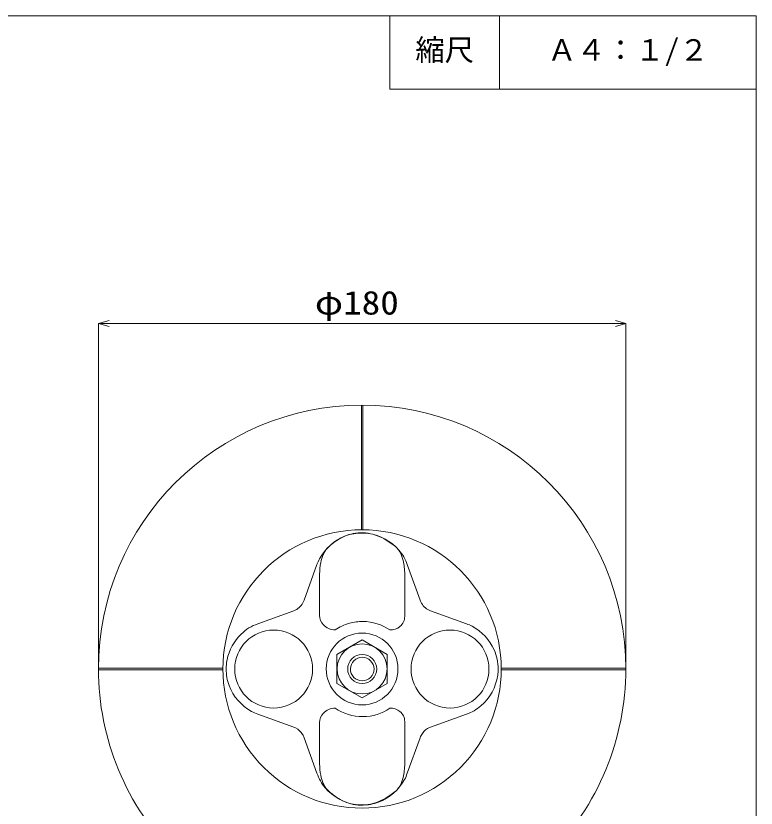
# Model space of a CAD drawing. Units: millimetres, scale not verified. Extents: x -270 to 270, y -189 to 184.
# Drawn here: x 68 to 270, y -32.2 to 184 of the extents above; entities that cross this region are included whole.
import ezdxf
from ezdxf.enums import TextEntityAlignment as Align

# ---------------------------------------------------------------- set-up
doc = ezdxf.new("R2010")
doc.units = ezdxf.units.MM
doc.header["$LTSCALE"] = 2
for name, color, linetype, lineweight in [('1-0_芯・寸法線', 7, 'Continuous', 9), ('1-6_アンカー類', 4, 'Continuous', 9), ('1-7_設備', 7, 'Continuous', 9), ('F-F', 7, 'Continuous', 9)]:
    doc.layers.add(name, color=color, linetype=linetype, lineweight=lineweight)
doc.layers.add('E-E', color=7, linetype='Continuous')
doc.styles.add('ＭＳ ゴシック', font='')
doc.styles.get('ＭＳ ゴシック').set_extended_font_data('MS Gothic')

msp = doc.modelspace()

# ---------------------------------------------------------------- linework, layer by layer
at = {"layer": '1-0_芯・寸法線'}
for p, q in [((90.553, 100.037), (93.435, 100.84)), ((90.553, 100.037), (234.473, 100.037)), ((90.553, 93.81), (90.553, 100.037)), ((234.473, 100.037), (231.591, 100.84)), ((234.473, 100.037), (231.591, 99.234)), ((234.473, 5.845), (234.473, 100.037))]:
    msp.add_line(p, q, dxfattribs=at)
msp.add_lwpolyline([(90.553, 5.836), (90.553, 100.037), (93.435, 99.234)], dxfattribs=at)
at = {"layer": '1-6_アンカー類', "color": 7}
msp.add_lwpolyline([(162.461, -2.123), (169.297, 1.835), (169.297, 9.751), (162.461, 13.709), (155.585, 9.751), (155.585, 1.835)], close=True, dxfattribs=at)
for centre, radius in [((162.465, 5.801), 6.836), ((162.481, 5.785), 3.958)]:
    msp.add_circle(centre, radius, dxfattribs=at)
for centre, radius, start, end in [((162.621, 5.673), 3.362, 92.04344, 177.95657), ((162.377, 5.669), 3.362, 2.1036, 87.89643), ((162.501, 5.793), 3.238, 179.96677, 270.03322), ((162.493, 5.801), 3.246, 270.15819, 359.84178)]:
    msp.add_arc(centre, radius, start, end, dxfattribs=at)
at = {"layer": '1-7_設備'}
for p, q in [((162.261, 43.772), (162.261, 77.753)), ((162.661, 77.753), (162.661, 43.772)), ((150.148, 34.257), (146.63, 24.543)), ((178.332, 24.543), (174.774, 34.257)), ((150.867, 31.659), (150.867, 20.425)), ((174.095, 20.145), (174.095, 31.659)), ((143.791, 21.664), (133.997, 18.106)), ((190.925, 18.106), (181.131, 21.664)), ((90.501, 5.993), (124.482, 5.993)), ((124.482, 5.593), (90.501, 5.593)), ((200.44, 5.993), (234.421, 5.993)), ((234.421, 5.593), (200.44, 5.593)), ((133.997, -6.52), (143.791, -10.078)), ((174.095, -8.559), (174.095, -20.073)), ((181.131, -10.078), (190.925, -6.52)), ((150.867, -20.073), (150.867, -8.839)), ((146.63, -12.957), (150.148, -22.671)), ((174.774, -22.671), (178.332, -12.957))]:
    msp.add_line(p, q, dxfattribs=at)
for centre, radius in [((138.322, 5.773), 10.634), ((162.461, 5.793), 9.795), ((186.456, 5.773), 10.634)]:
    msp.add_circle(centre, radius, dxfattribs=at)
for centre, radius, start, end in [((162.465, 5.789), 71.964, 90.00386, 179.99615), ((162.453, 5.785), 71.968, 0.00482, 89.99521), ((162.465, 5.789), 37.983, 90.0073, 179.99271), ((162.453, 5.785), 37.987, 0.0091, 89.99093), ((162.829, 29.288), 13.692, 110.83532, 151.40847), ((164.824, 26.725), 16.891, 121.57271, 135.83379), ((162.389, 31.051), 11.933, 98.35112, 122.48396), ((162.061, 31.615), 11.246, 87.96852, 111.40042), ((162.221, 30.715), 12.241, 71.58208, 97.34623), ((162.849, 32.054), 10.806, 82.91552, 92.0623), ((162.169, 29.232), 13.692, 40.94, 81.55205), ((160.566, 26.542), 16.727, 48.1871, 70.72369), ((164.492, 30.911), 10.854, 44.33434, 48.25913), ((161.793, 32.734), 10.826, 156.70463, 168.91186), ((158.559, 34.185), 7.28, 147.04225, 157.12975), ((155.597, 36.116), 3.742, 140.54982, 147.19547), ((167.562, 34.845), 5.945, 27.01631, 37.85265), ((164.152, 30.799), 11.174, 18.03743, 41.52817), ((163.357, 32.794), 10.622, 14.34148, 26.57981), ((160.346, 30.943), 10.722, 152.8244, 161.99309), ((165.927, 31.803), 15.06, 168.4612, 180.5456), ((158.315, 31.703), 15.779, 359.83633, 13.64379), ((141.928, 26.282), 5.013, 302.3112, 339.71113), ((181.478, 25.41), 3.262, 195.39257, 211.13969), ((142.816, 24.83), 3.314, 287.15278, 302.76712), ((182.854, 26.194), 4.845, 210.67079, 249.18155), ((154.621, 20.449), 3.754, 180.37079, 223.86726), ((170.469, 20.153), 3.626, 309.90765, 359.88845), ((137.631, 7.136), 11.558, 108.33651, 134.91668), ((155.189, 20.905), 4.478, 223.02196, 268.94261), ((162.085, 6.557), 12.089, 104.74617, 125.26192), ((162.689, 4.898), 13.848, 90.12128, 105.42061), ((162.645, 5.741), 13.005, 55.25431, 89.93189), ((170.057, 20.873), 4.446, 270.01436, 308.03456), ((187.475, 7.664), 10.998, 62.7184, 71.7284), ((185.936, 5.361), 13.756, 24.14797, 61.40439), ((139.014, 5.481), 13.704, 134.1163, 168.35336), ((187.999, 6.109), 11.566, 358.431, 24.93879), ((136.567, 6.169), 11.17, 169.28385, 181.93534), ((162.453, 5.785), 71.952, 179.99522, 270.00477), ((162.453, 5.785), 37.971, 179.99093, 270.00906), ((136.715, 5.389), 11.322, 177.96289, 201.22979), ((162.465, 5.789), 71.956, 269.99614, 0.00387), ((162.465, 5.789), 37.975, 269.9927, 0.00731), ((188.551, 5.481), 11.014, 352.65399, 1.6293), ((185.916, 6.101), 13.708, 310.89489, 351.48055), ((138.906, 6.105), 13.62, 200.69624, 240.96228), ((187.487, 4.126), 11.186, 287.89565, 311.43935), ((137.315, 3.762), 10.806, 242.31188, 252.1178), ((154.573, -8.863), 3.706, 135.85215, 179.64887), ((155.161, -9.351), 4.47, 90.74196, 136.59474), ((162.601, 6.077), 13.277, 235.6227, 270.25706), ((162.629, 5.849), 13.049, 270.13171, 304.6821), ((170.057, -9.391), 4.51, 52.6313, 90.0163), ((170.529, -8.559), 3.566, 0.00854, 50.53705), ((142.856, -13.124), 3.186, 62.46004, 72.89488), ((141.836, -14.843), 5.185, 32.23196, 61.26566), ((182.974, -14.664), 4.973, 122.28468, 152.43547), ((182.106, -13.236), 3.302, 107.14761, 122.79732), ((143.228, -14.008), 3.562, 17.19354, 32.80541), ((181.426, -13.812), 3.21, 153.14637, 164.54901), ((165.927, -20.216), 15.06, 179.4544, 191.5388), ((158.315, -20.117), 15.779, 346.35621, 0.16367), ((160.85, -19.217), 11.246, 197.89716, 221.34946), ((161.793, -21.148), 10.826, 191.08814, 203.29537), ((164.436, -19.333), 10.862, 332.35258, 342.11353), ((158.559, -22.599), 7.28, 202.87025, 212.95775), ((162.093, -17.766), 13.668, 290.864, 331.07471), ((163.357, -21.208), 10.622, 333.42019, 345.65852), ((162.757, -17.714), 13.668, 220.79215, 260.99638), ((155.597, -24.53), 3.742, 212.80453, 219.45018), ((164.824, -15.139), 16.891, 224.16621, 238.42729), ((160.566, -14.955), 16.727, 289.27631, 311.8129), ((164.492, -19.325), 10.854, 311.74087, 315.66566), ((167.562, -23.259), 5.945, 322.14735, 332.98369), ((162.389, -19.465), 11.933, 237.51604, 261.64888), ((162.073, -20.46), 10.85, 262.28027, 272.04301), ((162.221, -19.129), 12.241, 262.65377, 288.41792), ((162.861, -20.081), 11.234, 267.96744, 291.42534)]:
    msp.add_arc(centre, radius, start, end, dxfattribs=at)
at = {"layer": 'F-F'}
msp.add_line((200, 184), (200, 164), dxfattribs=at)
for points in [[(-270, 184), (270, 184), (270, -176), (-270, -176)], [(170, 184), (170, 164), (270, 164)]]:
    msp.add_lwpolyline(points, dxfattribs=at)

# ---------------------------------------------------------------- texts
at = {"layer": '1-0_芯・寸法線', "style": 'ＭＳ ゴシック', "width": 1.15}
msp.add_text('φ180', height=6.481, dxfattribs=at).set_placement((149.568, 100.541), align=Align.BOTTOM_LEFT)
at = {"layer": 'E-E', "style": 'ＭＳ ゴシック'}
for s, p in [('縮尺', (177, 170)), ('Ａ４：１/２', (213, 170))]:
    msp.add_text(s, height=5.865, dxfattribs=at).set_placement(p, align=Align.BOTTOM_LEFT)

doc.saveas('drawing.dxf')
